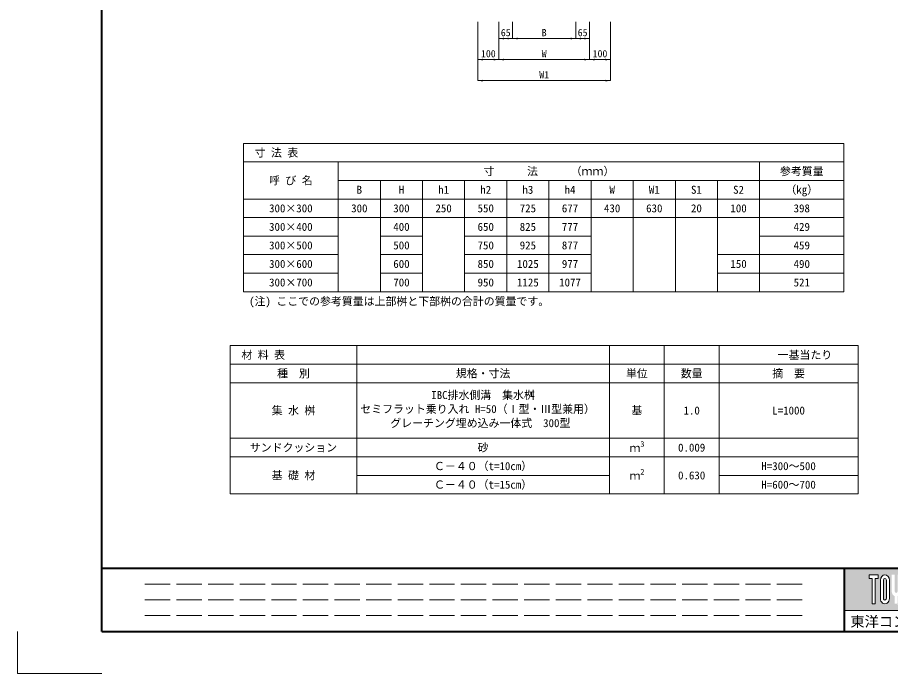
# Model space of a CAD drawing. Units: millimetres at full size, sheet at 1:20. Extents: x 0 to 8400, y 0 to 13400.
# Drawn here: x 0 to 4144, y 7460 to 10575 of the extents above; entities that cross this region are included whole.
import ezdxf
from ezdxf.enums import TextEntityAlignment as Align

# ---------------------------------------------------------------- set-up
doc = ezdxf.new("R2010")
doc.units = ezdxf.units.MM
doc.header["$LTSCALE"] = 20
doc.linetypes.add('DASHED', pattern=[7.5, 6, -1.5])
for name, color, linetype, lineweight in [('Defpoints_3', 8, 'Continuous', 0), ('図枠', 7, 'Continuous', 5), ('寸法・材料表', 7, 'Continuous', 13), ('寸法線', 7, 'Continuous', 13), ('補助線', 8, 'Continuous', 13)]:
    doc.layers.add(name, color=color, linetype=linetype, lineweight=lineweight)
doc.styles.add('ＭＳ ゴシック', font='')
doc.styles.get('ＭＳ ゴシック').set_extended_font_data('MS Gothic')

# ---------------------------------------------------------------- blocks, each defined once
blk = doc.blocks.new('filled_arrow')
at = {"color": 0, "linetype": 'Continuous', "lineweight": -2}
blk.add_solid([(7.5, 1.25), (0, 0), (7.5, -1.25)], dxfattribs=at)

msp = doc.modelspace()

# ---------------------------------------------------------------- hatches: boundary and pattern name
at = {"layer": '図枠'}
h = msp.add_hatch(color=256, dxfattribs=at)
h.paths.add_polyline_path([(3925, 7959.96), (3925, 7759.96), (4380.31, 7759.96), (4480.31, 7959.96)])
edge = h.paths.add_edge_path(flags=16)
edge.add_ellipse((4254.45, 7836.13), major_axis=(80.81, 45.23), ratio=0.3471473, start_angle=-144.31122, end_angle=72.1899, ccw=False)
edge.add_ellipse((4224.52, 7816.6), major_axis=(0, 27.5), ratio=0.8463542, start_angle=-160.70346, end_angle=-90)
edge.add_line((4247.8, 7816.6), (4247.8, 7869.02))
edge = h.paths.add_edge_path(flags=16)
edge.add_ellipse((4224.52, 7903.33), major_axis=(0, 25.38), ratio=0.8463542, start_angle=-90, end_angle=90, ccw=False)
edge.add_line((4246.01, 7903.33), (4246.01, 7816.6))
edge.add_ellipse((4224.52, 7816.6), major_axis=(0, 25.38), ratio=0.8463542, start_angle=90, end_angle=-90, ccw=False)
edge.add_line((4203.04, 7816.6), (4203.04, 7903.33))
edge = h.paths.add_edge_path(flags=16)
edge.add_line((4231.69, 7903.33), (4231.69, 7816.6))
edge.add_ellipse((4224.52, 7816.6), major_axis=(0, 8.46), ratio=0.8463542, start_angle=90, end_angle=-90, ccw=False)
edge.add_line((4217.36, 7816.6), (4217.36, 7903.33))
edge.add_ellipse((4224.52, 7903.33), major_axis=(0, 8.46), ratio=0.8463542, start_angle=-90, end_angle=90, ccw=False)
edge = h.paths.add_edge_path(flags=16)
edge.add_line((4229.9, 7859), (4229.9, 7816.6))
edge.add_ellipse((4224.52, 7816.6), major_axis=(0, 6.35), ratio=0.8463542, start_angle=90, end_angle=-90, ccw=False)
edge.add_line((4219.15, 7816.6), (4219.15, 7852.06))
edge.add_ellipse((4254.45, 7836.13), major_axis=(80.81, 45.23), ratio=0.3471473, start_angle=107.79174, end_angle=126.47132, ccw=False)
edge = h.paths.add_edge_path(flags=16)
edge.add_ellipse((4170.81, 7850.97), major_axis=(0, 25.38), ratio=0.8463542, start_angle=-163.34117, end_angle=-90, ccw=False)
edge.add_line((4177.97, 7827.04), (4177.97, 7791.21))
edge.add_line((4177.97, 7791.21), (4163.65, 7791.21))
edge.add_line((4163.65, 7791.21), (4163.65, 7827.04))
edge.add_ellipse((4170.81, 7850.97), major_axis=(0, 25.38), ratio=0.8463542, start_angle=90, end_angle=163.34117, ccw=False)
edge.add_line((4149.33, 7850.97), (4149.33, 7928.71))
edge.add_line((4149.33, 7928.71), (4163.65, 7928.71))
edge.add_line((4163.65, 7928.71), (4163.65, 7850.97))
edge.add_ellipse((4170.81, 7850.97), major_axis=(0, 8.46), ratio=0.8463542, start_angle=90, end_angle=-90)
edge.add_line((4177.97, 7850.97), (4177.97, 7928.71))
edge.add_line((4177.97, 7928.71), (4192.3, 7928.71))
edge.add_line((4192.3, 7928.71), (4192.3, 7850.97))
edge = h.paths.add_edge_path(flags=16)
edge.add_line((4201.25, 7838.49), (4201.25, 7816.6))
edge.add_ellipse((4224.52, 7816.6), major_axis=(0, 27.5), ratio=0.8463542, start_angle=90, end_angle=-171.54427)
edge.add_ellipse((4254.45, 7836.13), major_axis=(80.81, 45.23), ratio=0.3471473, start_angle=-178.64954, end_angle=-148.29244, ccw=False)
edge.add_line((4174.89, 7789.1), (4179.76, 7789.1))
edge.add_line((4179.76, 7789.1), (4179.76, 7815.91))
edge.add_ellipse((4254.45, 7836.13), major_axis=(80.81, 45.23), ratio=0.3471473, start_angle=148.21912, end_angle=165.90812, ccw=False)
edge = h.paths.add_edge_path(flags=16)
edge.add_ellipse((4117.1, 7903.33), major_axis=(0, 25.38), ratio=0.8463542, start_angle=-90, end_angle=90, ccw=False)
edge.add_line((4138.59, 7903.33), (4138.59, 7816.6))
edge.add_ellipse((4117.1, 7816.6), major_axis=(0, 25.38), ratio=0.8463542, start_angle=90, end_angle=-90, ccw=False)
edge.add_line((4095.62, 7816.6), (4095.62, 7903.33))
edge = h.paths.add_edge_path(flags=16)
edge.add_line((4124.26, 7903.33), (4124.26, 7816.6))
edge.add_ellipse((4117.1, 7816.6), major_axis=(0, 8.46), ratio=0.8463542, start_angle=90, end_angle=-90, ccw=False)
edge.add_line((4109.94, 7816.6), (4109.94, 7903.33))
edge.add_ellipse((4117.1, 7903.33), major_axis=(0, 8.46), ratio=0.8463542, start_angle=-90, end_angle=90, ccw=False)
h.paths.add_polyline_path([(4084.88, 7928.71), (4084.88, 7911.79), (4070.55, 7911.79), (4070.55, 7791.21), (4056.23, 7791.21), (4056.23, 7911.79), (4041.91, 7911.79), (4041.91, 7928.71)], flags=16)

# ---------------------------------------------------------------- linework, layer by layer
at = {"layer": 'Defpoints_3'}
for p, q in [((1072.6, 9976.91), (3922.6, 9976.91)), ((1072.6, 9976.91), (1072.6, 9888.91)), ((3922.6, 9976.91), (3922.6, 9888.91)), ((3522.6, 9800.91), (3922.6, 9800.91)), ((1522.6, 9624.91), (1722.6, 9624.91)), ((1922.6, 9624.91), (2122.6, 9624.91)), ((2722.6, 9624.91), (3522.6, 9624.91)), ((3322.6, 9360.91), (3522.6, 9360.91)), ((1010, 9016.79), (3990, 9016.79)), ((1010, 9016.79), (1010, 8928.79)), ((1610, 9016.79), (1610, 8928.79)), ((2810, 9016.79), (2810, 8928.79)), ((3070, 9016.79), (3070, 8928.79)), ((3330, 9016.79), (3330, 8928.79)), ((3990, 9016.79), (3990, 8928.79))]:
    msp.add_line(p, q, dxfattribs=at)
at = {"layer": 'Defpoints_3', "color": 7, "lineweight": 13}
for p, q in [((0, 7659.96), (0, 7459.96)), ((0, 7459.96), (400, 7459.96))]:
    msp.add_line(p, q, dxfattribs=at)
at = {"layer": '図枠', "lineweight": 40}
for p, q in [((400, 7659.96), (400, 13199.96)), ((400, 7959.96), (8200, 7959.96)), ((3925, 7659.96), (3925, 7959.96)), ((400, 7659.96), (8200, 7659.96))]:
    msp.add_line(p, q, dxfattribs=at)
at = {"layer": '図枠'}
for p, q in [((3925, 7959.96), (4480.31, 7959.96)), ((4041.91, 7928.71), (4041.91, 7911.79)), ((4041.91, 7928.71), (4084.88, 7928.71)), ((4084.88, 7928.71), (4084.88, 7911.79)), ((4056.23, 7911.79), (4041.91, 7911.79)), ((4056.23, 7911.79), (4056.23, 7791.21)), ((4070.55, 7911.79), (4070.55, 7791.21)), ((4084.88, 7911.79), (4070.55, 7911.79)), ((4095.62, 7903.33), (4095.62, 7816.6)), ((4109.94, 7816.6), (4109.94, 7903.33)), ((4124.26, 7903.33), (4124.26, 7816.6)), ((4138.59, 7816.6), (4138.59, 7903.33)), ((4070.55, 7791.21), (4056.23, 7791.21)), ((3925, 7759.96), (4380.31, 7759.96))]:
    msp.add_line(p, q, dxfattribs=at)
at = {"layer": '図枠', "linetype": 'DASHED', "lineweight": 9}
for p, q in [((3725, 7884.96), (600, 7884.96)), ((3725, 7809.96), (600, 7809.96)), ((3725, 7734.96), (600, 7734.96))]:
    msp.add_line(p, q, dxfattribs=at)
at = {"layer": '図枠'}
for centre, major_axis, start_param, end_param in [((4117.1, 7903.33), (0, 25.38), 4.712389, 7.8539816), ((4117.1, 7903.33), (0, 8.46), 4.712389, 7.8539816), ((4117.1, 7816.6), (0, 25.38), 1.5707963, 4.712389), ((4117.1, 7816.6), (0, 8.46), 1.5707963, 4.712389)]:
    msp.add_ellipse(centre, major_axis=major_axis, ratio=0.846354, start_param=start_param, end_param=end_param, dxfattribs=at)
at = {"layer": '寸法・材料表'}
for p, q in [((1072.6, 9888.91), (3922.6, 9888.91)), ((1072.6, 9888.91), (1072.6, 9272.91)), ((1522.6, 9888.91), (1522.6, 9272.91)), ((3522.6, 9888.91), (3522.6, 9800.91)), ((3922.6, 9888.91), (3922.6, 9800.91)), ((1522.6, 9800.91), (3522.6, 9800.91)), ((1722.6, 9800.91), (1722.6, 9272.91)), ((1922.6, 9800.91), (1922.6, 9272.91)), ((2122.6, 9800.91), (2122.6, 9272.91)), ((2322.6, 9800.91), (2322.6, 9272.91)), ((2522.6, 9800.91), (2522.6, 9272.91)), ((2722.6, 9800.91), (2722.6, 9272.91)), ((2922.6, 9800.91), (2922.6, 9272.91)), ((3122.6, 9800.91), (3122.6, 9272.91)), ((3322.6, 9800.91), (3322.6, 9272.91)), ((3522.6, 9800.91), (3522.6, 9712.91)), ((3922.6, 9800.91), (3922.6, 9712.91)), ((1072.6, 9712.91), (3522.6, 9712.91)), ((3522.6, 9712.91), (3922.6, 9712.91)), ((3522.6, 9712.91), (3522.6, 9448.91)), ((3922.6, 9712.91), (3922.6, 9272.91)), ((1072.6, 9624.91), (1522.6, 9624.91)), ((1722.6, 9624.91), (1922.6, 9624.91)), ((2122.6, 9624.91), (2722.6, 9624.91)), ((3522.6, 9624.91), (3922.6, 9624.91)), ((1072.6, 9536.91), (1522.6, 9536.91)), ((1722.6, 9536.91), (1922.6, 9536.91)), ((2122.6, 9536.91), (2722.6, 9536.91)), ((3522.6, 9536.91), (3922.6, 9536.91)), ((1072.6, 9448.91), (1522.6, 9448.91)), ((1722.6, 9448.91), (1922.6, 9448.91)), ((2122.6, 9448.91), (2722.6, 9448.91)), ((3322.6, 9448.91), (3522.6, 9448.91)), ((3522.6, 9448.91), (3922.6, 9448.91)), ((3522.6, 9448.91), (3522.6, 9272.91)), ((1072.6, 9360.91), (1522.6, 9360.91)), ((1722.6, 9360.91), (1922.6, 9360.91)), ((2122.6, 9360.91), (2722.6, 9360.91)), ((3522.6, 9360.91), (3922.6, 9360.91)), ((1072.6, 9272.91), (3522.6, 9272.91)), ((3522.6, 9272.91), (3922.6, 9272.91)), ((1010, 8928.79), (3990, 8928.79)), ((1010, 8928.79), (1010, 8312.79)), ((1610, 8928.79), (1610, 8312.79)), ((2810, 8928.79), (2810, 8312.79)), ((3070, 8928.79), (3070, 8312.79)), ((3330, 8928.79), (3330, 8312.79)), ((3990, 8928.79), (3990, 8312.79)), ((1010, 8840.79), (3990, 8840.79)), ((1010, 8576.79), (3990, 8576.79)), ((1010, 8488.79), (3990, 8488.79)), ((1610, 8400.79), (2810, 8400.79)), ((3330, 8400.79), (3990, 8400.79)), ((1010, 8312.79), (3990, 8312.79))]:
    msp.add_line(p, q, dxfattribs=at)
at = {"layer": '寸法線'}
for p, q in [((2185, 10555.09), (2185, 10375.09)), ((2185, 10555.09), (2185, 10275.09)), ((2285, 10555.09), (2285, 10475.09)), ((2285, 10555.09), (2285, 10375.09)), ((2285, 10555.09), (2285, 10375.09)), ((2350, 10555.09), (2350, 10475.09)), ((2350, 10555.09), (2350, 10475.09)), ((2650, 10555.09), (2650, 10475.09)), ((2650, 10555.09), (2650, 10475.09)), ((2715, 10555.09), (2715, 10475.09)), ((2715, 10555.09), (2715, 10375.09)), ((2715, 10555.09), (2715, 10375.09)), ((2815, 10555.09), (2815, 10375.09)), ((2815, 10555.09), (2815, 10275.09)), ((2285, 10475.09), (2350, 10475.09)), ((2350, 10475.09), (2650, 10475.09)), ((2650, 10475.09), (2715, 10475.09)), ((2285, 10375.09), (2185, 10375.09)), ((2285, 10375.09), (2715, 10375.09)), ((2715, 10375.09), (2815, 10375.09)), ((2185, 10275.09), (2815, 10275.09))]:
    msp.add_line(p, q, dxfattribs=at)
at = {"layer": '補助線'}
msp.add_line((3925, 7759.96), (4925, 7759.96), dxfattribs=at)

# ---------------------------------------------------------------- block references
at = {"layer": '寸法線', "xscale": 3.2, "yscale": 3.2}
for p in [(2285, 10475.09), (2350, 10475.09), (2650, 10475.09), (2185, 10375.09), (2285, 10375.09), (2715, 10375.09), (2185, 10275.09)]:
    msp.add_blockref('filled_arrow', p, dxfattribs=at)
at = {"layer": '寸法線', "xscale": 3.2, "yscale": 3.2, "rotation": 180}
for p in [(2350, 10475.09), (2650, 10475.09), (2715, 10475.09), (2285, 10375.09), (2715, 10375.09), (2815, 10375.09), (2815, 10275.09)]:
    msp.add_blockref('filled_arrow', p, dxfattribs=at)

# ---------------------------------------------------------------- texts
at = {"layer": '図枠', "style": 'ＭＳ ゴシック'}
msp.add_text('東洋コンクリート工業株式会社', height=49.37, dxfattribs=at).set_placement((4425, 7706.84), align=Align.MIDDLE_CENTER)
at = {"layer": '寸法・材料表', "style": 'ＭＳ ゴシック'}
for s, p in [('\u3000寸 法 表  ', (1073.8, 9932.91)), ('\u3000材 料 表', (1011.2, 8972.79))]:
    msp.add_text(s, height=37.98, dxfattribs=at).set_placement(p, align=Align.MIDDLE_LEFT)
for s, p in [('寸\u3000    法    \u3000（ｍｍ）', (2522.6, 9844.91)), ('参考質量', (3722.6, 9844.91)), ('呼 び 名', (1297.6, 9800.91)), ('（㎏）', (3722.6, 9756.91)), ('B', (1622.6, 9756.91)), ('H', (1822.6, 9756.91)), ('h1', (2022.6, 9756.91)), ('h2', (2222.6, 9756.91)), ('h3', (2422.6, 9756.91)), ('h4', (2622.6, 9756.91)), ('W', (2822.6, 9756.91)), ('W1', (3022.6, 9756.91)), ('S1', (3222.6, 9756.91)), ('S2', (3422.6, 9756.91)), ('300×300', (1297.6, 9668.91)), ('300', (1622.6, 9668.91)), ('300', (1822.6, 9668.91)), ('250', (2022.6, 9668.91)), ('550', (2222.6, 9668.91)), ('725', (2422.6, 9668.91)), ('677', (2622.6, 9668.91)), ('430', (2822.6, 9668.91)), ('630', (3022.6, 9668.91)), ('20', (3222.6, 9668.91)), ('100', (3422.6, 9668.91)), ('398', (3722.6, 9668.91)), ('300×400', (1297.6, 9580.91)), ('400', (1822.6, 9580.91)), ('650', (2222.6, 9580.91)), ('825', (2422.6, 9580.91)), ('777', (2622.6, 9580.91)), ('429', (3722.6, 9580.91)), ('300×500', (1297.6, 9492.91)), ('500', (1822.6, 9492.91)), ('750', (2222.6, 9492.91)), ('925', (2422.6, 9492.91)), ('877', (2622.6, 9492.91)), ('459', (3722.6, 9492.91)), ('300×600', (1297.6, 9404.91)), ('600', (1822.6, 9404.91)), ('850', (2222.6, 9404.91)), ('1025', (2422.6, 9404.91)), ('977', (2622.6, 9404.91)), ('150', (3422.6, 9404.91)), ('490', (3722.6, 9404.91)), ('300×700', (1297.6, 9316.91)), ('700', (1822.6, 9316.91)), ('950', (2222.6, 9316.91)), ('1125', (2422.6, 9316.91)), ('1077', (2622.6, 9316.91)), ('521', (3722.6, 9316.91)), ('\u3000\u3000\u3000一基当たり', (3660, 8972.79)), ('種\u3000別', (1310, 8884.79)), ('規格・寸法', (2210, 8884.79)), ('単位', (2940, 8884.79)), ('数量', (3200, 8884.79)), ('摘\u3000要', (3660, 8884.79)), ('集 水 桝', (1310, 8708.79)), ('基', (2940, 8708.79)), ('1.0', (3200, 8708.79)), ('L=1000', (3660, 8708.79)), ('サンドクッション', (1310, 8532.79)), ('砂', (2210, 8532.79)), ('0.009', (3200, 8532.79)), ('Ｃ－４０（t=10cm）', (2210, 8444.79)), ('H=300～500', (3660, 8444.79)), ('基 礎 材', (1310, 8400.79)), ('0.630', (3200, 8400.79)), ('Ｃ－４０（t=15cm）', (2210, 8356.79)), ('H=600～700', (3660, 8356.79))]:
    msp.add_text(s, height=37.98, dxfattribs=at).set_placement(p, align=Align.MIDDLE_CENTER)
for s, height, p in [('(注) ここでの参考質量は上部桝と下部桝の合計の質量です。', 37.98, (1099.52, 9197)), ('ｍ', 37.98, (2905.03, 8500.66)), ('3', 26.58, (2956.84, 8528.66)), ('2', 26.58, (2956.84, 8396.66)), ('ｍ', 37.98, (2905.03, 8368.66))]:
    msp.add_text(s, height=height, dxfattribs=at).set_placement(p, align=Align.BOTTOM_LEFT)
for s, p in [('IBC排水側溝\u3000集水桝', (1963.95, 8801.36)), ('セミフラット乗り入れ H=50（Ⅰ型・Ⅲ型兼用）\u3000', (1627.25, 8734.69)), ('グレーチング埋め込み一体式\u3000300型 ', (1769.7, 8668.02))]:
    msp.add_text(s, height=37.98, dxfattribs=at).set_placement(p, align=Align.TOP_LEFT)
at = {"layer": '寸法線', "style": 'ＭＳ ゴシック'}
for s, p in [('65', (2317.5, 10503.09)), ('B', (2500, 10503.09)), ('65', (2682.5, 10503.09)), ('100', (2235, 10403.09)), ('W', (2500, 10403.09)), ('100', (2765, 10403.09)), ('W1', (2500, 10303.09))]:
    msp.add_text(s, height=34.18, dxfattribs=at).set_placement(p, align=Align.MIDDLE_CENTER)

doc.saveas('drawing.dxf')
